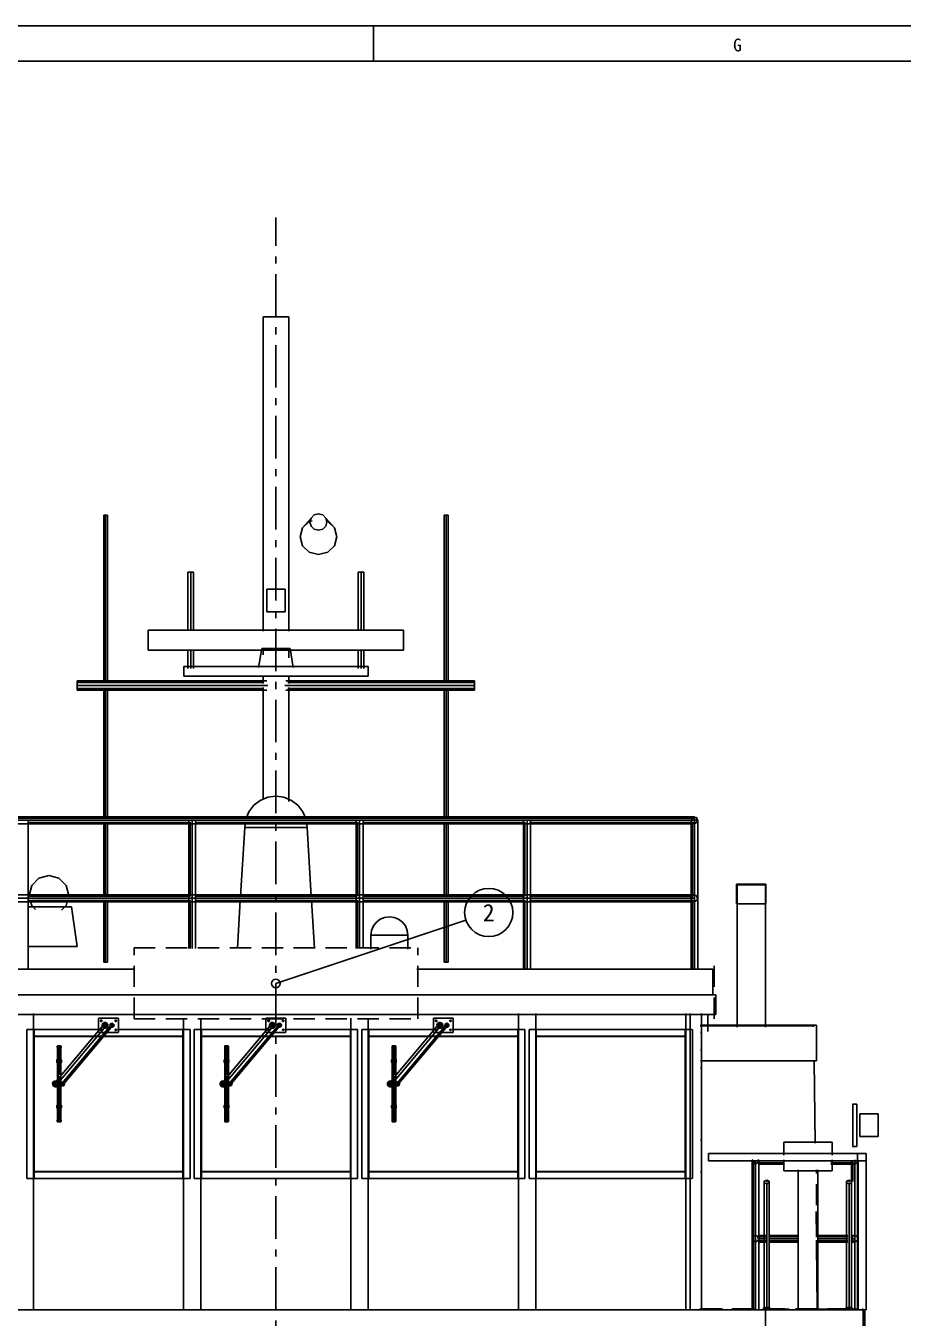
# Model space of a CAD drawing. Extents: x 5 to 836, y 5 to 589.
# Drawn here: x 576.8 to 700.4, y 406.8 to 589 of the extents above; entities that cross this region are included whole.
import ezdxf
from ezdxf.enums import TextEntityAlignment as Align

# ---------------------------------------------------------------- set-up
doc = ezdxf.new("R2010")
doc.units = 0
doc.linetypes.add('CENTER', pattern=[10, 6, -1.5, 1, -1.5])
doc.linetypes.add('DASHED', pattern=[4.5, 3, -1.5])
for name, color, linetype in [('CENTRE', 4, 'CENTER'), ('DETAIL', 8, 'CONTINUOUS'), ('FRAME', 7, 'CONTINUOUS'), ('MARKING', 4, 'DASHED'), ('OUTLINE', 7, 'CONTINUOUS'), ('RESOLVED', 3, 'CONTINUOUS'), ('RESOLVED-TEXT', 3, 'CONTINUOUS'), ('TEXT', 7, 'CONTINUOUS'), ('THIN', 7, 'CONTINUOUS')]:
    doc.layers.add(name, color=color, linetype=linetype)

msp = doc.modelspace()

# ---------------------------------------------------------------- linework, layer by layer
at = {"layer": 'CENTRE'}
msp.add_line((612, 178), (612, 562), dxfattribs=at)
at = {"layer": 'DETAIL'}
for p, q in [((610.2, 548), (613.8, 548)), ((587.72, 520), (588.28, 520)), ((587.72, 496.48), (587.72, 520)), ((588, 496.48), (588, 520)), ((588.28, 496.48), (588.28, 520)), ((616.8, 519.04), (616.96, 519.61)), ((616.96, 519.61), (617.4, 520.04)), ((617.4, 520.04), (618, 520.19)), ((618, 520.19), (618.6, 520.04)), ((618.6, 520.04), (619.04, 519.61)), ((619.04, 519.61), (619.2, 519.04)), ((635.72, 520), (636.28, 520)), ((635.72, 496.48), (635.72, 520)), ((636, 496.48), (636, 520)), ((636.28, 496.48), (636.28, 520)), ((615.4, 516.96), (615.75, 518.22)), ((615.75, 518.22), (616.7, 519.14)), ((616.7, 519.14), (617.09, 519.24)), ((616.8, 519.04), (616.96, 518.46)), ((616.96, 518.46), (617.4, 518.03)), ((617.4, 518.03), (618, 517.88)), ((618, 517.88), (618.6, 518.03)), ((618.6, 518.03), (619.04, 518.46)), ((619.04, 519.21), (619.3, 519.14)), ((619.04, 518.46), (619.2, 519.04)), ((619.3, 519.14), (620.25, 518.22)), ((620.25, 518.22), (620.6, 516.96)), ((615.4, 516.96), (615.75, 515.71)), ((615.75, 515.71), (616.7, 514.79)), ((619.3, 514.79), (620.25, 515.71)), ((620.25, 515.71), (620.6, 516.96)), ((616.7, 514.79), (618, 514.45)), ((618, 514.45), (619.3, 514.79)), ((599.6, 512), (600.4, 512)), ((599.6, 503.74), (599.6, 512)), ((600, 503.74), (600, 512)), ((600.4, 503.74), (600.4, 512)), ((623.6, 503.74), (623.6, 512)), ((623.6, 512), (624.4, 512)), ((624, 503.74), (624, 512)), ((624.4, 503.74), (624.4, 512)), ((610.7, 506.4), (610.7, 509.6)), ((610.7, 509.6), (613.3, 509.6)), ((613.3, 506.4), (613.3, 509.6)), ((610.7, 506.4), (613.3, 506.4)), ((594, 501), (594, 503.8)), ((594, 503.8), (630, 503.8)), ((630, 501), (630, 503.8)), ((599.6, 498.42), (599.6, 501.08)), ((600, 498.42), (600, 501.08)), ((600.4, 498.42), (600.4, 501.08)), ((610, 501.2), (614, 501.2)), ((623.6, 498.42), (623.6, 501.08)), ((624, 498.42), (624, 501.08)), ((624.4, 498.42), (624.4, 501.08)), ((594, 501), (630, 501)), ((599, 497.3), (599, 498.7)), ((599, 498.7), (625, 498.7)), ((625, 497.3), (625, 498.7)), ((584, 495.33), (584, 496.67)), ((584, 496.67), (610.74, 496.67)), ((584, 496.41), (610.32, 496.41)), ((584, 496), (610.88, 496)), ((584, 495.59), (610.32, 495.59)), ((599, 497.3), (625, 497.3)), ((613.26, 496), (640, 496)), ((613.4, 496.67), (640, 496.67)), ((613.68, 496.41), (640, 496.41)), ((613.68, 495.59), (640, 495.59)), ((640, 495.33), (640, 496.67)), ((584, 495.33), (610.74, 495.33)), ((587.72, 477.3), (587.72, 495.5)), ((588, 477.3), (588, 495.5)), ((588.28, 477.3), (588.28, 495.5)), ((613.4, 495.33), (640, 495.33)), ((635.72, 477.3), (635.72, 495.5)), ((636, 477.3), (636, 495.5)), ((636.28, 477.3), (636.28, 495.5)), ((553, 477.48), (671, 477.48)), ((670.52, 476.85), (670.71, 477.4)), ((670.71, 477.4), (671.29, 477.4)), ((671, 456), (671, 477.48)), ((671.29, 477.4), (671.48, 476.85)), ((552.52, 477), (671.48, 477)), ((553, 477.29), (671, 477.29)), ((553, 476.52), (671, 476.52)), ((577.08, 456), (577.08, 477)), ((577.08, 476.71), (599.89, 476.71)), ((587.72, 466.24), (587.72, 476.74)), ((588, 466.24), (588, 476.74)), ((588.28, 466.24), (588.28, 476.74)), ((599.72, 458.92), (599.72, 477)), ((599.91, 466.29), (599.91, 476.72)), ((600.2, 458.92), (600.2, 477)), ((600.59, 476.71), (623.41, 476.71)), ((600.68, 458.92), (600.68, 477)), ((607.6, 476), (616.4, 476)), ((623.32, 458.92), (623.32, 477)), ((623.51, 466.29), (623.51, 476.72)), ((623.8, 458.92), (623.8, 477)), ((624.25, 476.71), (647.06, 476.71)), ((624.28, 458.92), (624.28, 477)), ((635.72, 466.24), (635.72, 476.74)), ((636, 466.24), (636, 476.74)), ((636.28, 466.24), (636.28, 476.74)), ((646.92, 456), (646.92, 477)), ((647.11, 466.29), (647.11, 476.72)), ((647.4, 456), (647.4, 477)), ((647.76, 476.71), (670.72, 476.71)), ((647.88, 456), (647.88, 477)), ((670.52, 456), (670.52, 477)), ((670.52, 476.85), (671, 476.5)), ((670.71, 466.29), (670.71, 476.72)), ((671, 476.5), (671.48, 476.85)), ((671.29, 476.86), (671.29, 477)), ((671.48, 456), (671.48, 477)), ((577.58, 467.8), (578.6, 468.82)), ((578.6, 468.82), (580, 469.2)), ((580, 469.2), (581.4, 468.82)), ((581.4, 468.82), (582.42, 467.8)), ((553, 466.48), (671, 466.48)), ((577.2, 466.4), (577.58, 467.8)), ((582.42, 467.8), (582.8, 466.4)), ((676.92, 468), (681.08, 468)), ((677, 467.9), (681, 467.9)), ((553, 466), (671, 466)), ((553, 465.52), (671, 465.52)), ((577.01, 464.8), (583.2, 464.8)), ((577.08, 466.29), (599.89, 466.29)), ((577.08, 465.71), (599.89, 465.71)), ((577.2, 466.4), (577.23, 466.27)), ((577.37, 465.76), (577.58, 465)), ((577.58, 465), (578.13, 464.44)), ((581.77, 464.35), (582.42, 465)), ((582.42, 465), (582.63, 465.76)), ((582.77, 466.27), (582.8, 466.4)), ((587.72, 457), (587.72, 465.68)), ((588, 457), (588, 465.68)), ((588.28, 457), (588.28, 465.68)), ((599.91, 458.92), (599.91, 465.74)), ((600.59, 466.29), (623.41, 466.29)), ((600.59, 465.71), (623.41, 465.71)), ((623.51, 458.92), (623.51, 465.74)), ((624.25, 466.29), (647.06, 466.29)), ((624.25, 465.71), (647.06, 465.71)), ((635.72, 457), (635.72, 465.68)), ((636, 457), (636, 465.68)), ((636.28, 457), (636.28, 465.68)), ((647.11, 456), (647.11, 465.74)), ((647.76, 466.29), (670.72, 466.29)), ((647.76, 465.71), (670.72, 465.71)), ((670.52, 465.85), (670.71, 466.4)), ((670.52, 465.85), (671, 465.5)), ((670.71, 466.4), (671.29, 466.4)), ((670.71, 456), (670.71, 465.74)), ((671, 465.5), (671.48, 465.85)), ((671.29, 466.4), (671.48, 465.85)), ((676.92, 465.2), (681.08, 465.2)), ((577.07, 459.2), (584, 459.2)), ((625.4, 460.8), (630.6, 460.8)), ((550.4, 456), (592.12, 456)), ((587.72, 457), (588.28, 457)), ((631.88, 456), (673.6, 456)), ((635.72, 457), (636.28, 457)), ((673.6, 452.28), (673.6, 456)), ((550, 452.4), (674, 452.4)), ((674, 449.6), (674, 452.4)), ((550, 449.6), (674, 449.6)), ((577.82, 408), (577.82, 449.78)), ((587.26, 448.74), (587.28, 448.8)), ((587.26, 448.74), (587.28, 448.68)), ((587.28, 448.8), (587.32, 448.84)), ((587.28, 448.68), (587.32, 448.64)), ((587.32, 448.84), (587.38, 448.86)), ((587.32, 448.64), (587.38, 448.62)), ((587.38, 448.86), (587.44, 448.84)), ((587.38, 448.62), (587.44, 448.64)), ((587.44, 448.84), (587.48, 448.8)), ((587.44, 448.64), (587.48, 448.68)), ((587.48, 448.8), (587.5, 448.74)), ((587.48, 448.68), (587.5, 448.74)), ((587.49, 448.17), (587.58, 448.37)), ((587.52, 448.1), (587.57, 448.29)), ((587.57, 448.29), (587.71, 448.43)), ((587.58, 448.37), (587.76, 448.49)), ((587.6, 448.1), (587.64, 448.25)), ((587.64, 448.25), (587.75, 448.36)), ((587.71, 448.43), (587.9, 448.48)), ((587.72, 448.13), (587.84, 448.27)), ((587.75, 448.36), (587.9, 448.4)), ((587.76, 448.49), (587.97, 448.51)), ((587.78, 448.17), (587.83, 448.22)), ((587.83, 448.22), (587.9, 448.24)), ((587.84, 448.27), (588.02, 448.24)), ((587.9, 448.48), (588.09, 448.43)), ((587.9, 448.4), (588.05, 448.36)), ((587.9, 448.24), (587.97, 448.22)), ((587.97, 448.51), (588.17, 448.42)), ((587.97, 448.22), (588.02, 448.17)), ((588.02, 448.24), (588.08, 448.07)), ((588.05, 448.36), (588.16, 448.25)), ((588.09, 448.43), (588.23, 448.29)), ((588.16, 448.25), (588.2, 448.1)), ((588.17, 448.42), (588.29, 448.24)), ((588.23, 448.29), (588.28, 448.1)), ((588.29, 448.24), (588.31, 448.03)), ((588.62, 448.15), (588.69, 448.28)), ((588.66, 448.1), (588.69, 448.22)), ((588.69, 448.28), (588.8, 448.36)), ((588.69, 448.22), (588.78, 448.31)), ((588.71, 448.1), (588.73, 448.2)), ((588.73, 448.2), (588.8, 448.27)), ((588.78, 448.31), (588.9, 448.34)), ((588.78, 448.12), (588.86, 448.21)), ((588.8, 448.36), (588.95, 448.38)), ((588.8, 448.27), (588.9, 448.29)), ((588.86, 448.21), (588.98, 448.19)), ((588.9, 448.34), (589.02, 448.31)), ((588.9, 448.29), (589, 448.27)), ((588.95, 448.38), (589.08, 448.31)), ((588.98, 448.19), (589.02, 448.08)), ((589, 448.27), (589.07, 448.2)), ((589.02, 448.31), (589.11, 448.22)), ((589.07, 448.2), (589.09, 448.1)), ((589.08, 448.31), (589.16, 448.2)), ((589.11, 448.22), (589.14, 448.1)), ((589.16, 448.2), (589.18, 448.05)), ((589.3, 448.74), (589.32, 448.8)), ((589.3, 448.74), (589.32, 448.68)), ((589.32, 448.8), (589.36, 448.84)), ((589.32, 448.68), (589.36, 448.64)), ((589.36, 448.84), (589.42, 448.86)), ((589.36, 448.64), (589.42, 448.62)), ((589.42, 448.86), (589.48, 448.84)), ((589.42, 448.62), (589.48, 448.64)), ((589.48, 448.84), (589.52, 448.8)), ((589.48, 448.64), (589.52, 448.68)), ((589.52, 448.8), (589.54, 448.74)), ((589.52, 448.68), (589.54, 448.74)), ((598.98, 408), (598.98, 449.08)), ((601.42, 408), (601.42, 449.08)), ((610.86, 448.74), (610.88, 448.8)), ((610.86, 448.74), (610.88, 448.68)), ((610.88, 448.8), (610.92, 448.84)), ((610.88, 448.68), (610.92, 448.64)), ((610.92, 448.84), (610.98, 448.86)), ((610.92, 448.64), (610.98, 448.62)), ((610.98, 448.86), (611.04, 448.84)), ((610.98, 448.62), (611.04, 448.64)), ((611.04, 448.84), (611.08, 448.8)), ((611.04, 448.64), (611.08, 448.68)), ((611.08, 448.8), (611.1, 448.74)), ((611.08, 448.68), (611.1, 448.74)), ((611.09, 448.17), (611.18, 448.37)), ((611.12, 448.1), (611.17, 448.29)), ((611.17, 448.29), (611.31, 448.43)), ((611.18, 448.37), (611.36, 448.49)), ((611.2, 448.1), (611.24, 448.25)), ((611.24, 448.25), (611.35, 448.36)), ((611.31, 448.43), (611.5, 448.48)), ((611.32, 448.13), (611.44, 448.27)), ((611.35, 448.36), (611.5, 448.4)), ((611.36, 448.49), (611.57, 448.51)), ((611.38, 448.17), (611.43, 448.22)), ((611.43, 448.22), (611.5, 448.24)), ((611.44, 448.27), (611.62, 448.24)), ((611.5, 448.48), (611.69, 448.43)), ((611.5, 448.4), (611.65, 448.36)), ((611.5, 448.24), (611.57, 448.22)), ((611.57, 448.51), (611.77, 448.42)), ((611.57, 448.22), (611.62, 448.17)), ((611.62, 448.24), (611.68, 448.07)), ((611.65, 448.36), (611.76, 448.25)), ((611.69, 448.43), (611.83, 448.29)), ((611.76, 448.25), (611.8, 448.1)), ((611.77, 448.42), (611.89, 448.24)), ((611.83, 448.29), (611.88, 448.1)), ((611.89, 448.24), (611.91, 448.03)), ((612.22, 448.15), (612.29, 448.28)), ((612.26, 448.1), (612.29, 448.22)), ((612.29, 448.28), (612.4, 448.36)), ((612.29, 448.22), (612.38, 448.31)), ((612.31, 448.1), (612.33, 448.2)), ((612.33, 448.2), (612.4, 448.27)), ((612.38, 448.31), (612.5, 448.34)), ((612.38, 448.12), (612.46, 448.21)), ((612.4, 448.36), (612.55, 448.38)), ((612.4, 448.27), (612.5, 448.29)), ((612.46, 448.21), (612.58, 448.19)), ((612.5, 448.34), (612.62, 448.31)), ((612.5, 448.29), (612.6, 448.27)), ((612.55, 448.38), (612.68, 448.31)), ((612.58, 448.19), (612.62, 448.08)), ((612.6, 448.27), (612.67, 448.2)), ((612.62, 448.31), (612.71, 448.22)), ((612.67, 448.2), (612.69, 448.1)), ((612.68, 448.31), (612.76, 448.2)), ((612.71, 448.22), (612.74, 448.1)), ((612.76, 448.2), (612.78, 448.05)), ((612.9, 448.74), (612.92, 448.8)), ((612.9, 448.74), (612.92, 448.68)), ((612.92, 448.8), (612.96, 448.84)), ((612.92, 448.68), (612.96, 448.64)), ((612.96, 448.84), (613.02, 448.86)), ((612.96, 448.64), (613.02, 448.62)), ((613.02, 448.86), (613.08, 448.84)), ((613.02, 448.62), (613.08, 448.64)), ((613.08, 448.84), (613.12, 448.8)), ((613.08, 448.64), (613.12, 448.68)), ((613.12, 448.8), (613.14, 448.74)), ((613.12, 448.68), (613.14, 448.74)), ((622.58, 408), (622.58, 449.08)), ((625.02, 408), (625.02, 449.08)), ((634.46, 448.74), (634.48, 448.8)), ((634.46, 448.74), (634.48, 448.68)), ((634.48, 448.8), (634.52, 448.84)), ((634.48, 448.68), (634.52, 448.64)), ((634.52, 448.84), (634.58, 448.86)), ((634.52, 448.64), (634.58, 448.62)), ((634.58, 448.86), (634.64, 448.84)), ((634.58, 448.62), (634.64, 448.64)), ((634.64, 448.84), (634.68, 448.8)), ((634.64, 448.64), (634.68, 448.68)), ((634.68, 448.8), (634.7, 448.74)), ((634.68, 448.68), (634.7, 448.74)), ((634.69, 448.17), (634.78, 448.37)), ((634.72, 448.1), (634.77, 448.29)), ((634.77, 448.29), (634.91, 448.43)), ((634.78, 448.37), (634.96, 448.49)), ((634.8, 448.1), (634.84, 448.25)), ((634.84, 448.25), (634.95, 448.36)), ((634.91, 448.43), (635.1, 448.48)), ((634.92, 448.13), (635.04, 448.27)), ((634.95, 448.36), (635.1, 448.4)), ((634.96, 448.49), (635.17, 448.51)), ((634.98, 448.17), (635.03, 448.22)), ((635.03, 448.22), (635.1, 448.24)), ((635.04, 448.27), (635.22, 448.24)), ((635.1, 448.48), (635.29, 448.43)), ((635.1, 448.4), (635.25, 448.36)), ((635.1, 448.24), (635.17, 448.22)), ((635.17, 448.51), (635.37, 448.42)), ((635.17, 448.22), (635.22, 448.17)), ((635.22, 448.24), (635.28, 448.07)), ((635.25, 448.36), (635.36, 448.25)), ((635.29, 448.43), (635.43, 448.29)), ((635.36, 448.25), (635.4, 448.1)), ((635.37, 448.42), (635.49, 448.24)), ((635.43, 448.29), (635.48, 448.1)), ((635.49, 448.24), (635.51, 448.03)), ((635.82, 448.15), (635.89, 448.28)), ((635.86, 448.1), (635.89, 448.22)), ((635.89, 448.28), (636, 448.36)), ((635.89, 448.22), (635.98, 448.31)), ((635.91, 448.1), (635.93, 448.2)), ((635.92, 448.21), (635.99, 448.28)), ((635.98, 448.31), (636.1, 448.34)), ((635.98, 448.12), (636.06, 448.21)), ((636, 448.36), (636.15, 448.38)), ((636, 448.27), (636.1, 448.29)), ((636.06, 448.21), (636.18, 448.19)), ((636.1, 448.34), (636.22, 448.31)), ((636.1, 448.29), (636.2, 448.27)), ((636.15, 448.38), (636.28, 448.31)), ((636.18, 448.19), (636.22, 448.08)), ((636.2, 448.27), (636.27, 448.2)), ((636.22, 448.31), (636.31, 448.22)), ((636.27, 448.2), (636.29, 448.1)), ((636.28, 448.31), (636.36, 448.2)), ((636.31, 448.22), (636.34, 448.1)), ((636.36, 448.2), (636.38, 448.05)), ((636.5, 448.74), (636.52, 448.8)), ((636.5, 448.74), (636.52, 448.68)), ((636.52, 448.8), (636.56, 448.84)), ((636.52, 448.68), (636.56, 448.64)), ((636.56, 448.84), (636.62, 448.86)), ((636.56, 448.64), (636.62, 448.62)), ((636.62, 448.86), (636.68, 448.84)), ((636.62, 448.62), (636.68, 448.64)), ((636.68, 448.84), (636.72, 448.8)), ((636.68, 448.64), (636.72, 448.68)), ((636.72, 448.8), (636.74, 448.74)), ((636.72, 448.68), (636.74, 448.74)), ((646.18, 408), (646.18, 449.78)), ((648.62, 408), (648.62, 449.78)), ((669.78, 408), (669.78, 449.78)), ((670.4, 408), (670.4, 449.77)), ((672, 408), (672, 449.77)), ((576.9, 447.5), (587.14, 447.5)), ((576.9, 426.5), (576.9, 447.5)), ((577.82, 446.58), (598.98, 446.58)), ((577.9, 426.5), (577.9, 447.5)), ((577.9, 446.5), (598.9, 446.5)), ((587.26, 447.46), (587.28, 447.52)), ((587.26, 447.46), (587.28, 447.4)), ((587.28, 447.52), (587.32, 447.56)), ((587.28, 447.4), (587.32, 447.36)), ((587.32, 447.56), (587.38, 447.58)), ((587.32, 447.36), (587.38, 447.34)), ((587.38, 447.58), (587.44, 447.56)), ((587.38, 447.34), (587.44, 447.36)), ((587.44, 447.56), (587.48, 447.52)), ((587.44, 447.36), (587.48, 447.4)), ((587.48, 447.52), (587.5, 447.46)), ((587.48, 447.4), (587.5, 447.46)), ((587.49, 448.17), (587.51, 447.96)), ((587.51, 447.96), (587.63, 447.78)), ((587.52, 448.1), (587.57, 447.91)), ((587.57, 447.91), (587.71, 447.77)), ((587.6, 448.1), (587.64, 447.95)), ((587.63, 447.78), (587.83, 447.69)), ((587.64, 447.95), (587.75, 447.84)), ((587.71, 447.77), (587.9, 447.72)), ((587.72, 448.13), (587.78, 447.96)), ((587.75, 447.84), (587.9, 447.8)), ((587.76, 448.1), (587.78, 448.17)), ((587.76, 448.1), (587.78, 448.03)), ((587.78, 448.03), (587.83, 447.98)), ((587.78, 447.96), (587.96, 447.93)), ((587.83, 447.98), (587.9, 447.96)), ((587.83, 447.69), (588.04, 447.71)), ((587.9, 447.96), (587.97, 447.98)), ((587.9, 447.8), (588.05, 447.84)), ((587.9, 447.72), (588.09, 447.77)), ((587.96, 447.93), (588.08, 448.07)), ((587.97, 447.98), (588.02, 448.03)), ((588.02, 448.17), (588.04, 448.1)), ((588.02, 448.03), (588.04, 448.1)), ((588.04, 447.71), (588.22, 447.83)), ((588.05, 447.84), (588.16, 447.95)), ((588.09, 447.77), (588.23, 447.91)), ((588.16, 447.95), (588.2, 448.1)), ((588.22, 447.83), (588.31, 448.03)), ((588.23, 447.91), (588.28, 448.1)), ((588.62, 448.15), (588.64, 448)), ((588.64, 448), (588.72, 447.89)), ((588.66, 448.1), (588.69, 447.98)), ((588.69, 447.98), (588.78, 447.89)), ((588.71, 448.1), (588.73, 448)), ((588.72, 447.99), (588.79, 447.92)), ((588.72, 447.89), (588.85, 447.82)), ((588.78, 448.12), (588.82, 448.01)), ((588.78, 447.89), (588.9, 447.86)), ((588.8, 447.93), (588.9, 447.91)), ((588.82, 448.1), (588.83, 448.14)), ((588.82, 448.1), (588.83, 448.06)), ((588.82, 448.01), (588.94, 447.99)), ((588.83, 448.14), (588.86, 448.17)), ((588.83, 448.06), (588.86, 448.03)), ((588.85, 447.82), (589, 447.84)), ((588.86, 448.17), (588.9, 448.18)), ((588.86, 448.03), (588.9, 448.02)), ((588.9, 448.18), (588.94, 448.17)), ((588.9, 448.02), (588.94, 448.03)), ((588.9, 447.91), (589, 447.93)), ((588.9, 447.86), (589.02, 447.89)), ((588.94, 448.17), (588.97, 448.14)), ((588.94, 447.99), (589.02, 448.08)), ((588.94, 448.03), (588.97, 448.06)), ((588.97, 448.14), (588.98, 448.1)), ((588.97, 448.06), (588.98, 448.1)), ((589, 447.93), (589.07, 448)), ((589, 447.84), (589.11, 447.92)), ((589.02, 447.89), (589.11, 447.98)), ((589.07, 448), (589.09, 448.1)), ((589.11, 447.98), (589.14, 448.1)), ((589.11, 447.92), (589.18, 448.05)), ((589.3, 447.46), (589.32, 447.52)), ((589.3, 447.46), (589.32, 447.4)), ((589.32, 447.52), (589.36, 447.56)), ((589.32, 447.4), (589.36, 447.36)), ((589.36, 447.56), (589.42, 447.58)), ((589.36, 447.36), (589.42, 447.34)), ((589.42, 447.58), (589.48, 447.56)), ((589.42, 447.34), (589.48, 447.36)), ((589.48, 447.56), (589.52, 447.52)), ((589.48, 447.36), (589.52, 447.4)), ((589.52, 447.52), (589.54, 447.46)), ((589.52, 447.4), (589.54, 447.46)), ((589.66, 447.5), (599.9, 447.5)), ((598.9, 426.5), (598.9, 447.5)), ((599.91, 426.5), (599.91, 447.5)), ((600.5, 447.5), (610.74, 447.5)), ((600.5, 426.5), (600.5, 447.5)), ((601.42, 446.58), (622.58, 446.58)), ((601.5, 426.5), (601.5, 447.5)), ((601.5, 446.5), (622.5, 446.5)), ((610.86, 447.46), (610.88, 447.52)), ((610.86, 447.46), (610.88, 447.4)), ((610.88, 447.52), (610.92, 447.56)), ((610.88, 447.4), (610.92, 447.36)), ((610.92, 447.56), (610.98, 447.58)), ((610.92, 447.36), (610.98, 447.34)), ((610.98, 447.58), (611.04, 447.56)), ((610.98, 447.34), (611.04, 447.36)), ((611.04, 447.56), (611.08, 447.52)), ((611.04, 447.36), (611.08, 447.4)), ((611.08, 447.52), (611.1, 447.46)), ((611.08, 447.4), (611.1, 447.46)), ((611.09, 448.17), (611.11, 447.96)), ((611.11, 447.96), (611.23, 447.78)), ((611.12, 448.1), (611.17, 447.91)), ((611.17, 447.91), (611.31, 447.77)), ((611.2, 448.1), (611.24, 447.95)), ((611.23, 447.78), (611.43, 447.69)), ((611.24, 447.95), (611.35, 447.84)), ((611.31, 447.77), (611.5, 447.72)), ((611.32, 448.13), (611.38, 447.96)), ((611.35, 447.84), (611.5, 447.8)), ((611.36, 448.1), (611.38, 448.17)), ((611.36, 448.1), (611.38, 448.03)), ((611.38, 448.03), (611.43, 447.98)), ((611.38, 447.96), (611.56, 447.93)), ((611.43, 447.98), (611.5, 447.96)), ((611.43, 447.69), (611.64, 447.71)), ((611.5, 447.96), (611.57, 447.98)), ((611.5, 447.8), (611.65, 447.84)), ((611.5, 447.72), (611.69, 447.77)), ((611.56, 447.93), (611.68, 448.07)), ((611.57, 447.98), (611.62, 448.03)), ((611.62, 448.17), (611.64, 448.1)), ((611.62, 448.03), (611.64, 448.1)), ((611.64, 447.71), (611.82, 447.83)), ((611.65, 447.84), (611.76, 447.95)), ((611.69, 447.77), (611.83, 447.91)), ((611.76, 447.95), (611.8, 448.1)), ((611.82, 447.83), (611.91, 448.03)), ((611.83, 447.91), (611.88, 448.1)), ((612.22, 448.15), (612.24, 448)), ((612.24, 448), (612.32, 447.89)), ((612.26, 448.1), (612.29, 447.98)), ((612.29, 447.98), (612.38, 447.89)), ((612.31, 448.1), (612.33, 448)), ((612.32, 447.89), (612.45, 447.82)), ((612.33, 448), (612.4, 447.93)), ((612.38, 448.12), (612.42, 448.01)), ((612.38, 447.89), (612.5, 447.86)), ((612.4, 447.93), (612.5, 447.91)), ((612.42, 448.1), (612.43, 448.14)), ((612.42, 448.1), (612.43, 448.06)), ((612.42, 448.01), (612.54, 447.99)), ((612.43, 448.14), (612.46, 448.17)), ((612.43, 448.06), (612.46, 448.03)), ((612.45, 447.82), (612.6, 447.84)), ((612.46, 448.17), (612.5, 448.18)), ((612.46, 448.03), (612.5, 448.02)), ((612.5, 448.18), (612.54, 448.17)), ((612.5, 448.02), (612.54, 448.03)), ((612.5, 447.86), (612.62, 447.89)), ((612.51, 447.91), (612.6, 447.93)), ((612.54, 448.17), (612.57, 448.14)), ((612.54, 447.99), (612.62, 448.08)), ((612.54, 448.03), (612.57, 448.06)), ((612.57, 448.14), (612.58, 448.1)), ((612.57, 448.06), (612.58, 448.1)), ((612.6, 447.93), (612.67, 448)), ((612.6, 447.84), (612.71, 447.92)), ((612.62, 447.89), (612.71, 447.98)), ((612.67, 448), (612.69, 448.1)), ((612.71, 447.98), (612.74, 448.1)), ((612.71, 447.92), (612.78, 448.05)), ((612.9, 447.46), (612.92, 447.52)), ((612.9, 447.46), (612.92, 447.4)), ((612.92, 447.52), (612.96, 447.56)), ((612.92, 447.4), (612.96, 447.36)), ((612.96, 447.56), (613.02, 447.58)), ((612.96, 447.36), (613.02, 447.34)), ((613.02, 447.58), (613.08, 447.56)), ((613.02, 447.34), (613.08, 447.36)), ((613.08, 447.56), (613.12, 447.52)), ((613.08, 447.36), (613.12, 447.4)), ((613.12, 447.52), (613.14, 447.46)), ((613.12, 447.4), (613.14, 447.46)), ((613.26, 447.5), (623.5, 447.5)), ((622.5, 426.5), (622.5, 447.5)), ((623.51, 426.5), (623.51, 447.5)), ((624.1, 447.5), (634.34, 447.5)), ((624.1, 426.5), (624.1, 447.5)), ((625.02, 446.58), (646.18, 446.58)), ((625.1, 426.5), (625.1, 447.5)), ((625.1, 446.5), (646.1, 446.5)), ((634.46, 447.46), (634.48, 447.52)), ((634.46, 447.46), (634.48, 447.4)), ((634.48, 447.52), (634.52, 447.56)), ((634.48, 447.4), (634.52, 447.36)), ((634.52, 447.56), (634.58, 447.58)), ((634.52, 447.36), (634.58, 447.34)), ((634.58, 447.58), (634.64, 447.56)), ((634.58, 447.34), (634.64, 447.36)), ((634.64, 447.56), (634.68, 447.52)), ((634.64, 447.36), (634.68, 447.4)), ((634.68, 447.52), (634.7, 447.46)), ((634.68, 447.4), (634.7, 447.46)), ((634.69, 448.17), (634.71, 447.96)), ((634.71, 447.96), (634.83, 447.78)), ((634.72, 448.1), (634.77, 447.91)), ((634.77, 447.91), (634.91, 447.77)), ((634.8, 448.1), (634.84, 447.95)), ((634.83, 447.78), (635.03, 447.69)), ((634.84, 447.95), (634.95, 447.84)), ((634.91, 447.77), (635.1, 447.72)), ((634.92, 448.13), (634.98, 447.96)), ((634.95, 447.84), (635.1, 447.8)), ((634.96, 448.1), (634.98, 448.17)), ((634.96, 448.1), (634.98, 448.03)), ((634.98, 448.03), (635.03, 447.98)), ((634.98, 447.96), (635.16, 447.93)), ((635.03, 447.98), (635.1, 447.96)), ((635.03, 447.69), (635.24, 447.71)), ((635.1, 447.96), (635.17, 447.98)), ((635.1, 447.8), (635.25, 447.84)), ((635.1, 447.72), (635.29, 447.77)), ((635.16, 447.93), (635.28, 448.07)), ((635.17, 447.98), (635.22, 448.03)), ((635.22, 448.17), (635.24, 448.1)), ((635.22, 448.03), (635.24, 448.1)), ((635.24, 447.71), (635.42, 447.83)), ((635.25, 447.84), (635.36, 447.95)), ((635.29, 447.77), (635.43, 447.91)), ((635.36, 447.95), (635.4, 448.1)), ((635.42, 447.83), (635.51, 448.03)), ((635.43, 447.91), (635.48, 448.1)), ((635.82, 448.15), (635.84, 448)), ((635.84, 448), (635.92, 447.89)), ((635.86, 448.1), (635.89, 447.98)), ((635.89, 447.98), (635.98, 447.89)), ((635.91, 448.1), (635.93, 448)), ((635.92, 447.89), (636.05, 447.82)), ((635.93, 448), (636, 447.93)), ((635.98, 448.12), (636.02, 448.01)), ((635.98, 447.89), (636.1, 447.86)), ((636, 447.93), (636.1, 447.91)), ((636.02, 448.1), (636.03, 448.14)), ((636.02, 448.1), (636.03, 448.06)), ((636.02, 448.01), (636.14, 447.99)), ((636.03, 448.14), (636.06, 448.17)), ((636.03, 448.06), (636.06, 448.03)), ((636.05, 447.82), (636.2, 447.84)), ((636.06, 448.17), (636.1, 448.18)), ((636.06, 448.03), (636.1, 448.02)), ((636.1, 448.18), (636.14, 448.17)), ((636.1, 448.02), (636.14, 448.03)), ((636.1, 447.91), (636.2, 447.93)), ((636.1, 447.86), (636.22, 447.89)), ((636.14, 448.17), (636.17, 448.14)), ((636.14, 447.99), (636.22, 448.08)), ((636.14, 448.03), (636.17, 448.06)), ((636.17, 448.14), (636.18, 448.1)), ((636.17, 448.06), (636.18, 448.1)), ((636.2, 447.93), (636.27, 448)), ((636.2, 447.84), (636.31, 447.92)), ((636.22, 447.89), (636.31, 447.98)), ((636.27, 448), (636.29, 448.1)), ((636.3, 447.98), (636.33, 448.1)), ((636.31, 447.92), (636.38, 448.05)), ((636.5, 447.46), (636.52, 447.52)), ((636.5, 447.46), (636.52, 447.4)), ((636.52, 447.52), (636.56, 447.56)), ((636.52, 447.4), (636.56, 447.36)), ((636.56, 447.56), (636.62, 447.58)), ((636.56, 447.36), (636.62, 447.34)), ((636.62, 447.58), (636.68, 447.56)), ((636.62, 447.34), (636.68, 447.36)), ((636.68, 447.56), (636.72, 447.52)), ((636.68, 447.36), (636.72, 447.4)), ((636.72, 447.52), (636.74, 447.46)), ((636.72, 447.4), (636.74, 447.46)), ((636.86, 447.5), (647.1, 447.5)), ((646.1, 426.5), (646.1, 447.5)), ((647.11, 426.5), (647.11, 447.5)), ((647.7, 447.5), (670.7, 447.5)), ((647.7, 426.5), (647.7, 447.5)), ((648.62, 446.58), (669.78, 446.58)), ((648.7, 426.5), (648.7, 447.5)), ((648.7, 446.5), (669.7, 446.5)), ((669.7, 426.5), (669.7, 447.5)), ((670.71, 426.5), (670.71, 447.5)), ((671.82, 448), (687.8, 448)), ((671.83, 448.1), (688.2, 448.1)), ((671.87, 447.08), (672, 447.08)), ((671.87, 444.58), (672, 444.58)), ((671.83, 443.1), (688.2, 443.1)), ((671.87, 442.08), (672, 442.08)), ((580.53, 439.91), (580.62, 440.11)), ((580.53, 439.91), (580.55, 439.7)), ((580.55, 439.7), (580.67, 439.52)), ((580.62, 440.11), (580.8, 440.23)), ((580.67, 439.52), (580.87, 439.43)), ((580.8, 440.23), (581.02, 440.25)), ((580.82, 439.84), (580.84, 439.9)), ((580.82, 439.84), (580.84, 439.78)), ((580.84, 439.9), (580.88, 439.94)), ((580.84, 439.78), (580.88, 439.74)), ((580.87, 439.43), (581.09, 439.44)), ((580.88, 439.94), (580.94, 439.96)), ((580.88, 439.74), (580.94, 439.72)), ((580.94, 439.96), (581, 439.94)), ((580.94, 439.72), (581, 439.74)), ((581, 439.94), (581.05, 439.9)), ((581, 439.74), (581.05, 439.78)), ((581.02, 440.25), (581.21, 440.16)), ((581.05, 439.9), (581.06, 439.84)), ((581.05, 439.78), (581.06, 439.84)), ((581.09, 439.44), (581.26, 439.57)), ((581.21, 440.16), (581.34, 439.98)), ((581.26, 439.57), (581.36, 439.77)), ((581.34, 439.98), (581.36, 439.77)), ((581.67, 439.89), (581.73, 440.02)), ((581.67, 439.89), (581.68, 439.74)), ((581.68, 439.74), (581.76, 439.63)), ((581.73, 440.02), (581.85, 440.1)), ((581.76, 439.63), (581.89, 439.56)), ((581.82, 439.84), (581.84, 439.9)), ((581.82, 439.84), (581.84, 439.78)), ((581.84, 439.9), (581.88, 439.94)), ((581.84, 439.78), (581.88, 439.74)), ((581.85, 440.1), (581.99, 440.12)), ((581.88, 439.94), (581.94, 439.96)), ((581.88, 439.74), (581.94, 439.72)), ((581.89, 439.56), (582.04, 439.58)), ((581.94, 439.96), (582, 439.94)), ((581.94, 439.72), (582, 439.74)), ((581.99, 440.12), (582.12, 440.05)), ((582, 439.94), (582.05, 439.9)), ((582, 439.74), (582.05, 439.78)), ((582.04, 439.58), (582.16, 439.66)), ((582.05, 439.9), (582.06, 439.84)), ((582.05, 439.78), (582.06, 439.84)), ((582.12, 440.05), (582.21, 439.93)), ((582.16, 439.66), (582.22, 439.79)), ((582.21, 439.93), (582.22, 439.79)), ((604.13, 439.91), (604.22, 440.11)), ((604.13, 439.91), (604.15, 439.7)), ((604.15, 439.7), (604.27, 439.52)), ((604.22, 440.11), (604.4, 440.23)), ((604.27, 439.52), (604.47, 439.43)), ((604.4, 440.23), (604.62, 440.25)), ((604.42, 439.84), (604.44, 439.9)), ((604.42, 439.84), (604.44, 439.78)), ((604.44, 439.9), (604.48, 439.94)), ((604.44, 439.78), (604.48, 439.74)), ((604.47, 439.43), (604.69, 439.44)), ((604.48, 439.94), (604.54, 439.96)), ((604.48, 439.74), (604.54, 439.72)), ((604.54, 439.96), (604.6, 439.94)), ((604.54, 439.72), (604.6, 439.74)), ((604.6, 439.94), (604.65, 439.9)), ((604.6, 439.74), (604.65, 439.78)), ((604.62, 440.25), (604.81, 440.16)), ((604.65, 439.9), (604.66, 439.84)), ((604.65, 439.78), (604.66, 439.84)), ((604.69, 439.44), (604.86, 439.57)), ((604.81, 440.16), (604.94, 439.98)), ((604.86, 439.57), (604.96, 439.77)), ((604.94, 439.98), (604.96, 439.77)), ((605.27, 439.89), (605.33, 440.02)), ((605.27, 439.89), (605.28, 439.74)), ((605.28, 439.74), (605.36, 439.63)), ((605.33, 440.02), (605.45, 440.1)), ((605.36, 439.63), (605.49, 439.56)), ((605.42, 439.84), (605.44, 439.9)), ((605.42, 439.84), (605.44, 439.78)), ((605.44, 439.9), (605.48, 439.94)), ((605.44, 439.78), (605.48, 439.74)), ((605.45, 440.1), (605.59, 440.12)), ((605.48, 439.94), (605.54, 439.96)), ((605.48, 439.74), (605.54, 439.72)), ((605.49, 439.56), (605.64, 439.58)), ((605.54, 439.96), (605.6, 439.94)), ((605.54, 439.72), (605.6, 439.74)), ((605.59, 440.12), (605.72, 440.05)), ((605.6, 439.94), (605.65, 439.9)), ((605.6, 439.74), (605.65, 439.78)), ((605.64, 439.58), (605.76, 439.66)), ((605.65, 439.9), (605.66, 439.84)), ((605.65, 439.78), (605.66, 439.84)), ((605.72, 440.05), (605.81, 439.93)), ((605.76, 439.66), (605.82, 439.79)), ((605.81, 439.93), (605.82, 439.79)), ((627.73, 439.91), (627.82, 440.11)), ((627.73, 439.91), (627.75, 439.7)), ((627.75, 439.7), (627.87, 439.52)), ((627.82, 440.11), (628, 440.23)), ((627.87, 439.52), (628.07, 439.43)), ((628, 440.23), (628.22, 440.25)), ((628.02, 439.84), (628.04, 439.9)), ((628.02, 439.84), (628.04, 439.78)), ((628.04, 439.9), (628.08, 439.94)), ((628.04, 439.78), (628.08, 439.74)), ((628.07, 439.43), (628.29, 439.44)), ((628.08, 439.94), (628.14, 439.96)), ((628.08, 439.74), (628.14, 439.72)), ((628.14, 439.96), (628.2, 439.94)), ((628.14, 439.72), (628.2, 439.74)), ((628.2, 439.94), (628.25, 439.9)), ((628.2, 439.74), (628.25, 439.78)), ((628.22, 440.25), (628.41, 440.16)), ((628.25, 439.9), (628.26, 439.84)), ((628.25, 439.78), (628.26, 439.84)), ((628.29, 439.44), (628.46, 439.57)), ((628.41, 440.16), (628.54, 439.98)), ((628.46, 439.57), (628.56, 439.77)), ((628.54, 439.98), (628.56, 439.77)), ((628.87, 439.89), (628.93, 440.02)), ((628.87, 439.89), (628.88, 439.74)), ((628.88, 439.74), (628.96, 439.63)), ((628.93, 440.02), (629.05, 440.1)), ((628.96, 439.63), (629.09, 439.56)), ((629.02, 439.84), (629.04, 439.9)), ((629.02, 439.84), (629.04, 439.78)), ((629.04, 439.9), (629.08, 439.94)), ((629.04, 439.78), (629.08, 439.74)), ((629.05, 440.1), (629.19, 440.12)), ((629.08, 439.94), (629.14, 439.96)), ((629.08, 439.74), (629.14, 439.72)), ((629.09, 439.56), (629.24, 439.58)), ((629.14, 439.96), (629.2, 439.94)), ((629.14, 439.72), (629.2, 439.74)), ((629.19, 440.12), (629.32, 440.05)), ((629.2, 439.94), (629.25, 439.9)), ((629.2, 439.74), (629.25, 439.78)), ((629.24, 439.58), (629.36, 439.66)), ((629.25, 439.9), (629.26, 439.84)), ((629.25, 439.78), (629.26, 439.84)), ((629.32, 440.05), (629.41, 439.93)), ((629.36, 439.66), (629.42, 439.79)), ((629.41, 439.93), (629.42, 439.79)), ((693.3, 437), (693.9, 437)), ((693.31, 431), (693.31, 437)), ((693.9, 431), (693.9, 437)), ((694.3, 435.6), (696.9, 435.6)), ((694.3, 432.4), (694.3, 435.6)), ((696.9, 432.4), (696.9, 435.6)), ((671.87, 431.92), (672, 431.92)), ((694.3, 432.4), (696.9, 432.4)), ((673, 429), (673, 430)), ((673, 430), (695.2, 430)), ((683.6, 429.81), (683.6, 431.6)), ((683.6, 431.6), (690.4, 431.6)), ((690.4, 429.81), (690.4, 431.6)), ((693.3, 431), (693.9, 431)), ((694, 408), (694, 430)), ((695.2, 408), (695.2, 430)), ((673, 429), (695.2, 429)), ((679.12, 428.85), (679.23, 429.18)), ((679.12, 408), (679.12, 429)), ((679.12, 428.85), (679.6, 428.5)), ((679.31, 408), (679.31, 429)), ((679.6, 408), (679.6, 429)), ((679.6, 428.5), (680.08, 428.85)), ((679.97, 429.18), (680.08, 428.85)), ((680.02, 428.71), (683.66, 428.71)), ((680.02, 428.52), (683.66, 428.52)), ((680.08, 408), (680.08, 429)), ((683.6, 427.6), (683.6, 429.12)), ((690.24, 428.71), (693.32, 428.71)), ((690.24, 428.52), (693.6, 428.52)), ((690.4, 427.6), (690.4, 429.12)), ((693.12, 408), (693.12, 429)), ((693.12, 428.85), (693.16, 428.96)), ((693.12, 428.85), (693.6, 428.5)), ((693.31, 426.06), (693.31, 428.72)), ((693.6, 408), (693.6, 429.12)), ((693.6, 428.5), (694.08, 428.85)), ((693.97, 429.18), (694.08, 428.85)), ((694.08, 408), (694.08, 429)), ((576.9, 426.5), (599.9, 426.5)), ((577.82, 427.42), (598.98, 427.42)), ((577.9, 427.5), (598.9, 427.5)), ((600.5, 426.5), (623.5, 426.5)), ((601.42, 427.42), (622.58, 427.42)), ((601.5, 427.5), (622.5, 427.5)), ((624.1, 426.5), (647.1, 426.5)), ((625.02, 427.42), (646.18, 427.42)), ((625.1, 427.5), (646.1, 427.5)), ((647.7, 426.5), (670.7, 426.5)), ((648.62, 427.42), (669.78, 427.42)), ((648.7, 427.5), (669.7, 427.5)), ((671.87, 427.42), (672, 427.42)), ((683.6, 427.6), (690.4, 427.6)), ((685.6, 408), (685.6, 427.72)), ((688.4, 408), (688.4, 427.72)), ((680.85, 426.12), (681.2, 426.24)), ((680.85, 408.09), (680.85, 426.12)), ((680.85, 425.88), (681.2, 425.76)), ((681.2, 425.96), (681.2, 426.24)), ((681.2, 426.24), (681.55, 426.12)), ((681.2, 425.76), (681.55, 425.88)), ((681.2, 408.01), (681.2, 425.76)), ((681.55, 408.09), (681.55, 426.12)), ((692.45, 426.12), (692.8, 426.24)), ((692.45, 408.09), (692.45, 426.12)), ((692.45, 425.88), (692.8, 425.76)), ((692.8, 425.96), (692.8, 426.24)), ((692.8, 426.24), (693.15, 426.12)), ((692.8, 425.76), (693.15, 425.88)), ((692.8, 408.01), (692.8, 425.76)), ((693.15, 408.09), (693.15, 426.12)), ((679.12, 417.85), (679.31, 418.4)), ((679.12, 417.85), (679.6, 417.5)), ((679.31, 418.4), (679.89, 418.4)), ((679.6, 417.5), (680.08, 417.85)), ((679.89, 418.4), (680.08, 417.85)), ((680.02, 418.48), (681.14, 418.48)), ((680.02, 418.29), (681.14, 418.29)), ((680.02, 418), (681.14, 418)), ((680.02, 417.71), (681.14, 417.71)), ((680.02, 417.52), (681.14, 417.52)), ((681.42, 418.48), (685.62, 418.48)), ((681.42, 418.29), (685.62, 418.29)), ((681.42, 418), (685.62, 418)), ((681.42, 417.71), (685.62, 417.71)), ((681.42, 417.52), (685.62, 417.52)), ((688.28, 418.48), (692.62, 418.48)), ((688.28, 418.29), (692.62, 418.29)), ((688.28, 418), (692.62, 418)), ((688.28, 417.71), (692.62, 417.71)), ((688.28, 417.52), (692.62, 417.52)), ((693.04, 418.48), (693.6, 418.48)), ((693.04, 418), (693.6, 418)), ((693.04, 417.52), (693.6, 417.52)), ((693.12, 417.85), (693.31, 418.4)), ((693.12, 417.85), (693.6, 417.5)), ((693.31, 418.4), (693.89, 418.4)), ((693.6, 417.5), (694.08, 417.85)), ((693.89, 418.4), (694.08, 417.85)), ((680.68, 408.18), (681.2, 408.35)), ((680.68, 408.04), (680.68, 408.18)), ((681.2, 408.35), (681.72, 408.18)), ((681.71, 408.04), (681.71, 408.18)), ((692.28, 408.18), (692.8, 408.35)), ((692.28, 408.04), (692.28, 408.18)), ((692.8, 408.35), (693.32, 408.18)), ((693.32, 408.04), (693.32, 408.18)), ((528.8, 408), (695.2, 408)), ((681, 403), (681, 408)), ((694.8, 405.6), (694.8, 408)), ((695, 403), (695, 408))]:
    msp.add_line(p, q, dxfattribs=at)
at = {"layer": 'FRAME'}
msp.add_line((10, 584), (831, 584), dxfattribs=at)
at = {"layer": 'MARKING'}
for p, q in [((592, 449), (592, 459)), ((592, 459), (632, 459)), ((632, 449), (632, 459)), ((673.8, 449), (673.8, 457)), ((592, 449), (632, 449)), ((672.9, 447.2), (672.9, 449.72)), ((688.2, 418.22), (688.2, 427.74)), ((688.2, 415), (688.2, 417.8)), ((671.75, 408.12), (694, 408.12)), ((694, 408.02), (694, 408.12)), ((671.75, 408.02), (694.1, 408.02)), ((672, 408.02), (672, 408.1)), ((672, 408.1), (681.09, 408.1)), ((680.8, 408.02), (680.8, 408.1)), ((681.37, 408.1), (685.71, 408.1)), ((688.23, 408.1), (692.7, 408.1)), ((692.98, 408.1), (694.1, 408.1)), ((694.66, 408.1), (694.8, 408.1)), ((694.66, 408.02), (694.8, 408.02)), ((694.8, 408.02), (694.8, 408.1))]:
    msp.add_line(p, q, dxfattribs=at)
at = {"layer": 'OUTLINE'}
for p, q in [((610.2, 503.68), (610.2, 548)), ((613.8, 503.68), (613.8, 548)), ((615.75, 518.22), (616.96, 519.61)), ((619.04, 519.61), (620.25, 518.22)), ((609.56, 498.53), (610, 501.2)), ((610.2, 500.32), (610.2, 501.16)), ((613.8, 499.9), (613.8, 501.16)), ((614, 501.2), (614.44, 498.53)), ((610.2, 496.27), (610.2, 497.39)), ((613.8, 496.27), (613.8, 497.39)), ((610.2, 479.91), (610.2, 495.71)), ((613.8, 479.63), (613.8, 495.71)), ((608.89, 479.11), (609.8, 479.81)), ((609.8, 479.81), (610.86, 480.25)), ((610.86, 480.25), (612, 480.4)), ((612, 480.4), (613.14, 480.25)), ((613.14, 480.25), (614.2, 479.81)), ((614.2, 479.81), (615.11, 479.11)), ((607.8, 477.26), (608.19, 478.2)), ((608.19, 478.2), (608.89, 479.11)), ((615.11, 479.11), (615.81, 478.2)), ((615.81, 478.2), (616.2, 477.26)), ((607.02, 466.28), (607.6, 476)), ((607.6, 476), (607.7, 476.76)), ((607.6, 476), (616.4, 476)), ((616.3, 476.76), (616.4, 476)), ((616.4, 476), (616.98, 466.28)), ((676.92, 465.2), (676.92, 468)), ((677, 447.83), (677, 467.9)), ((681, 447.83), (681, 467.9)), ((681.08, 465.2), (681.08, 468)), ((583.2, 464.8), (584, 459.2)), ((606.57, 458.92), (606.98, 465.72)), ((617.02, 465.72), (617.43, 458.92)), ((626.16, 462.64), (626.7, 463.05)), ((626.7, 463.05), (627.33, 463.31)), ((627.33, 463.31), (628, 463.4)), ((628, 463.4), (628.67, 463.31)), ((628.67, 463.31), (629.3, 463.05)), ((629.3, 463.05), (629.84, 462.64)), ((625.4, 460.8), (625.49, 461.47)), ((625.49, 461.47), (625.75, 462.1)), ((625.75, 462.1), (626.16, 462.64)), ((629.84, 462.64), (630.25, 462.1)), ((630.25, 462.1), (630.51, 461.47)), ((630.51, 461.47), (630.6, 460.8)), ((625.4, 458.84), (625.4, 460.8)), ((625.4, 460.8), (630.6, 460.8)), ((630.6, 458.84), (630.6, 460.8)), ((580.82, 439.98), (587.74, 448.19)), ((587, 449.07), (587.03, 449.1)), ((587, 447.13), (587, 449.07)), ((587.03, 449.1), (589.77, 449.1)), ((587.74, 448.19), (587.79, 448.2)), ((587.79, 448.2), (588.01, 448)), ((589.77, 449.1), (589.8, 449.07)), ((589.8, 447.13), (589.8, 449.07)), ((604.42, 439.98), (611.34, 448.19)), ((610.6, 449.07), (610.63, 449.1)), ((610.6, 447.13), (610.6, 449.07)), ((610.63, 449.1), (613.37, 449.1)), ((611.34, 448.19), (611.39, 448.2)), ((611.39, 448.2), (611.61, 448)), ((613.37, 449.1), (613.4, 449.07)), ((613.4, 447.13), (613.4, 449.07)), ((628.02, 439.98), (634.94, 448.19)), ((634.2, 449.07), (634.23, 449.1)), ((634.2, 447.13), (634.2, 449.07)), ((634.23, 449.1), (636.97, 449.1)), ((634.94, 448.19), (634.99, 448.2)), ((634.99, 448.2), (635.21, 448)), ((636.97, 449.1), (637, 449.07)), ((637, 447.13), (637, 449.07)), ((581.1, 439.75), (588.02, 447.96)), ((581.87, 439.94), (588.79, 448.15)), ((582.05, 439.79), (588.97, 448)), ((587, 447.13), (587.03, 447.1)), ((587.03, 447.1), (589.77, 447.1)), ((588.01, 448), (588.02, 447.96)), ((588.79, 448.15), (588.83, 448.16)), ((588.83, 448.16), (588.97, 448.04)), ((588.97, 448.04), (588.97, 448)), ((589.77, 447.1), (589.8, 447.13)), ((604.7, 439.75), (611.62, 447.96)), ((605.47, 439.94), (612.39, 448.15)), ((605.65, 439.79), (612.57, 448)), ((610.6, 447.13), (610.63, 447.1)), ((610.63, 447.1), (613.37, 447.1)), ((611.61, 448), (611.62, 447.96)), ((612.39, 448.15), (612.43, 448.16)), ((612.43, 448.16), (612.57, 448.04)), ((612.57, 448.04), (612.57, 448)), ((613.37, 447.1), (613.4, 447.13)), ((628.3, 439.75), (635.22, 447.96)), ((629.07, 439.94), (635.99, 448.15)), ((629.25, 439.79), (636.17, 448)), ((634.2, 447.13), (634.23, 447.1)), ((634.23, 447.1), (636.97, 447.1)), ((635.21, 448), (635.22, 447.96)), ((635.99, 448.15), (636.03, 448.16)), ((636.03, 448.16), (636.17, 448.04)), ((636.17, 448.04), (636.17, 448)), ((636.97, 447.1), (637, 447.13)), ((687.8, 448), (687.8, 447.86)), ((688.2, 443.1), (688.2, 448.1)), ((581.17, 445.15), (581.2, 445.18)), ((581.17, 444.97), (581.2, 444.94)), ((581.18, 444.97), (581.18, 445.15)), ((581.19, 445.11), (581.22, 445.14)), ((581.19, 440.12), (581.19, 445.11)), ((581.2, 445.18), (581.68, 445.18)), ((581.2, 444.94), (581.68, 444.94)), ((581.22, 445.14), (581.66, 445.14)), ((581.32, 434.55), (581.32, 445.13)), ((581.56, 441.09), (581.56, 445.13)), ((581.66, 445.14), (581.69, 445.11)), ((581.68, 445.18), (581.71, 445.15)), ((581.68, 444.94), (581.71, 444.97)), ((581.7, 434.57), (581.7, 445.11)), ((581.71, 444.97), (581.71, 445.15)), ((604.77, 445.15), (604.8, 445.18)), ((604.77, 444.97), (604.8, 444.94)), ((604.78, 444.97), (604.78, 445.15)), ((604.79, 445.11), (604.82, 445.14)), ((604.79, 440.12), (604.79, 445.11)), ((604.8, 445.18), (605.28, 445.18)), ((604.8, 444.94), (605.28, 444.94)), ((604.82, 445.14), (605.26, 445.14)), ((604.92, 434.55), (604.92, 445.13)), ((605.16, 441.09), (605.16, 445.13)), ((605.26, 445.14), (605.29, 445.11)), ((605.28, 445.18), (605.31, 445.15)), ((605.28, 444.94), (605.31, 444.97)), ((605.3, 434.57), (605.3, 445.11)), ((605.31, 444.97), (605.31, 445.15)), ((628.37, 445.15), (628.4, 445.18)), ((628.37, 444.97), (628.4, 444.94)), ((628.38, 444.97), (628.38, 445.15)), ((628.39, 445.11), (628.42, 445.14)), ((628.39, 440.12), (628.39, 445.11)), ((628.4, 445.18), (628.88, 445.18)), ((628.4, 444.94), (628.88, 444.94)), ((628.42, 445.14), (628.86, 445.14)), ((628.52, 434.55), (628.52, 445.13)), ((628.76, 441.09), (628.76, 445.13)), ((628.86, 445.14), (628.89, 445.11)), ((628.88, 445.18), (628.91, 445.15)), ((628.88, 444.94), (628.91, 444.97)), ((628.9, 434.57), (628.9, 445.11)), ((628.91, 444.97), (628.91, 445.15)), ((581.11, 443.23), (581.14, 443.26)), ((581.11, 442.85), (581.11, 443.23)), ((581.11, 442.85), (581.14, 442.82)), ((581.14, 443.26), (581.74, 443.26)), ((581.14, 442.82), (581.74, 442.82)), ((581.74, 443.26), (581.77, 443.23)), ((581.74, 442.82), (581.77, 442.85)), ((581.77, 442.85), (581.77, 443.23)), ((604.71, 443.23), (604.74, 443.26)), ((604.71, 442.85), (604.71, 443.23)), ((604.71, 442.85), (604.74, 442.82)), ((604.74, 443.26), (605.34, 443.26)), ((604.74, 442.82), (605.34, 442.82)), ((605.34, 443.26), (605.37, 443.23)), ((605.34, 442.82), (605.37, 442.85)), ((605.37, 442.85), (605.37, 443.23)), ((628.31, 443.23), (628.34, 443.26)), ((628.31, 442.85), (628.31, 443.23)), ((628.31, 442.85), (628.34, 442.82)), ((628.34, 443.26), (628.94, 443.26)), ((628.34, 442.82), (628.94, 442.82)), ((628.94, 443.26), (628.97, 443.23)), ((628.94, 442.82), (628.97, 442.85)), ((628.97, 442.85), (628.97, 443.23)), ((687.86, 443.11), (688.02, 431.5)), ((580.72, 440.03), (580.75, 440.06)), ((580.72, 439.65), (580.72, 440.03)), ((580.72, 439.65), (580.75, 439.62)), ((580.75, 440.06), (582.13, 440.06)), ((580.75, 439.62), (582.13, 439.62)), ((580.82, 439.98), (580.83, 439.94)), ((580.83, 439.94), (581.06, 439.74)), ((581.06, 439.74), (581.1, 439.75)), ((581.18, 440.36), (581.21, 440.39)), ((581.18, 440.1), (581.18, 440.36)), ((581.18, 439.32), (581.18, 439.58)), ((581.18, 439.32), (581.21, 439.29)), ((581.19, 434.57), (581.19, 439.56)), ((581.21, 440.39), (581.67, 440.39)), ((581.21, 439.29), (581.67, 439.29)), ((581.32, 440.53), (581.35, 440.56)), ((581.32, 439.15), (581.35, 439.12)), ((581.35, 440.56), (581.53, 440.56)), ((581.35, 439.12), (581.53, 439.12)), ((581.53, 440.56), (581.56, 440.53)), ((581.53, 439.12), (581.56, 439.15)), ((581.56, 434.55), (581.56, 440.67)), ((581.67, 440.39), (581.7, 440.36)), ((581.67, 439.29), (581.7, 439.32)), ((581.87, 439.94), (581.87, 439.9)), ((581.87, 439.9), (582.01, 439.78)), ((582.01, 439.78), (582.05, 439.79)), ((582.13, 440.06), (582.16, 440.03)), ((582.13, 439.62), (582.16, 439.65)), ((582.16, 439.65), (582.16, 440.03)), ((604.32, 440.03), (604.35, 440.06)), ((604.32, 439.65), (604.32, 440.03)), ((604.32, 439.65), (604.35, 439.62)), ((604.35, 440.06), (605.73, 440.06)), ((604.35, 439.62), (605.73, 439.62)), ((604.42, 439.98), (604.43, 439.94)), ((604.43, 439.94), (604.66, 439.74)), ((604.66, 439.74), (604.7, 439.75)), ((604.78, 440.36), (604.81, 440.39)), ((604.78, 440.1), (604.78, 440.36)), ((604.78, 439.32), (604.78, 439.58)), ((604.78, 439.32), (604.81, 439.29)), ((604.79, 434.57), (604.79, 439.56)), ((604.81, 440.39), (605.27, 440.39)), ((604.81, 439.29), (605.27, 439.29)), ((604.92, 440.53), (604.95, 440.56)), ((604.92, 439.15), (604.95, 439.12)), ((604.95, 440.56), (605.13, 440.56)), ((604.95, 439.12), (605.13, 439.12)), ((605.13, 440.56), (605.16, 440.53)), ((605.13, 439.12), (605.16, 439.15)), ((605.16, 434.55), (605.16, 440.67)), ((605.27, 440.39), (605.3, 440.36)), ((605.27, 439.29), (605.3, 439.32)), ((605.47, 439.94), (605.47, 439.9)), ((605.47, 439.9), (605.61, 439.78)), ((605.61, 439.78), (605.65, 439.79)), ((605.73, 440.06), (605.76, 440.03)), ((605.73, 439.62), (605.76, 439.65)), ((605.76, 439.65), (605.76, 440.03)), ((627.92, 440.03), (627.95, 440.06)), ((627.92, 439.65), (627.92, 440.03)), ((627.92, 439.65), (627.95, 439.62)), ((627.95, 440.06), (629.33, 440.06)), ((627.95, 439.62), (629.33, 439.62)), ((628.02, 439.98), (628.03, 439.94)), ((628.03, 439.94), (628.26, 439.74)), ((628.26, 439.74), (628.3, 439.75)), ((628.38, 440.36), (628.41, 440.39)), ((628.38, 440.1), (628.38, 440.36)), ((628.38, 439.32), (628.38, 439.58)), ((628.38, 439.32), (628.41, 439.29)), ((628.39, 434.57), (628.39, 439.56)), ((628.41, 440.39), (628.87, 440.39)), ((628.41, 439.29), (628.87, 439.29)), ((628.52, 440.53), (628.55, 440.56)), ((628.52, 439.15), (628.55, 439.12)), ((628.55, 440.56), (628.73, 440.56)), ((628.55, 439.12), (628.73, 439.12)), ((628.73, 440.56), (628.76, 440.53)), ((628.73, 439.12), (628.76, 439.15)), ((628.76, 434.55), (628.76, 440.67)), ((628.87, 440.39), (628.9, 440.36)), ((628.87, 439.29), (628.9, 439.32)), ((629.07, 439.94), (629.07, 439.9)), ((629.07, 439.9), (629.21, 439.78)), ((629.21, 439.78), (629.25, 439.79)), ((629.33, 440.06), (629.36, 440.03)), ((629.33, 439.62), (629.36, 439.65)), ((629.36, 439.65), (629.36, 440.03)), ((581.11, 436.83), (581.14, 436.86)), ((581.11, 436.45), (581.11, 436.83)), ((581.11, 436.45), (581.14, 436.42)), ((581.14, 436.86), (581.74, 436.86)), ((581.14, 436.42), (581.74, 436.42)), ((581.74, 436.86), (581.77, 436.83)), ((581.74, 436.42), (581.77, 436.45)), ((581.77, 436.45), (581.77, 436.83)), ((604.71, 436.83), (604.74, 436.86)), ((604.71, 436.45), (604.71, 436.83)), ((604.71, 436.45), (604.74, 436.42)), ((604.74, 436.86), (605.34, 436.86)), ((604.74, 436.42), (605.34, 436.42)), ((605.34, 436.86), (605.37, 436.83)), ((605.34, 436.42), (605.37, 436.45)), ((605.37, 436.45), (605.37, 436.83)), ((628.31, 436.83), (628.34, 436.86)), ((628.31, 436.45), (628.31, 436.83)), ((628.31, 436.45), (628.34, 436.42)), ((628.34, 436.86), (628.94, 436.86)), ((628.34, 436.42), (628.94, 436.42)), ((628.94, 436.86), (628.97, 436.83)), ((628.94, 436.42), (628.97, 436.45)), ((628.97, 436.45), (628.97, 436.83)), ((581.17, 434.71), (581.2, 434.74)), ((581.17, 434.53), (581.2, 434.5)), ((581.18, 434.53), (581.18, 434.71)), ((581.19, 434.57), (581.22, 434.54)), ((581.2, 434.74), (581.68, 434.74)), ((581.2, 434.5), (581.68, 434.5)), ((581.22, 434.54), (581.66, 434.54)), ((581.66, 434.54), (581.69, 434.57)), ((581.68, 434.74), (581.71, 434.71)), ((581.68, 434.5), (581.71, 434.53)), ((581.71, 434.53), (581.71, 434.71)), ((604.77, 434.71), (604.8, 434.74)), ((604.77, 434.53), (604.8, 434.5)), ((604.78, 434.53), (604.78, 434.71)), ((604.79, 434.57), (604.82, 434.54)), ((604.8, 434.74), (605.28, 434.74)), ((604.8, 434.5), (605.28, 434.5)), ((604.82, 434.54), (605.26, 434.54)), ((605.26, 434.54), (605.29, 434.57)), ((605.28, 434.74), (605.31, 434.71)), ((605.28, 434.5), (605.31, 434.53)), ((605.31, 434.53), (605.31, 434.71)), ((628.37, 434.71), (628.4, 434.74)), ((628.37, 434.53), (628.4, 434.5)), ((628.38, 434.53), (628.38, 434.71)), ((628.39, 434.57), (628.42, 434.54)), ((628.4, 434.74), (628.88, 434.74)), ((628.4, 434.5), (628.88, 434.5)), ((628.42, 434.54), (628.86, 434.54)), ((628.86, 434.54), (628.89, 434.57)), ((628.88, 434.74), (628.91, 434.71)), ((628.88, 434.5), (628.91, 434.53)), ((628.91, 434.53), (628.91, 434.71)), ((688.14, 421.85), (688.19, 418.22)), ((688.19, 417.8), (688.32, 408.01))]:
    msp.add_line(p, q, dxfattribs=at)
at = {"layer": 'RESOLVED'}
msp.add_line((638.77, 462.92), (612, 454), dxfattribs=at)
for centre, radius in [((642, 464), 3.4), ((612, 454), 0.6)]:
    msp.add_circle(centre, radius, dxfattribs=at)
at = {"layer": 'THIN'}
for p, q in [((5, 589), (836, 589)), ((625.75, 589), (625.75, 584))]:
    msp.add_line(p, q, dxfattribs=at)

# ---------------------------------------------------------------- texts
at = {"layer": 'RESOLVED-TEXT'}
msp.add_text('2', height=2.45, dxfattribs=at).set_placement((642, 462.75), align=Align.CENTER)
at = {"layer": 'TEXT'}
msp.add_text('G', height=1.8, dxfattribs=at).set_placement((677.06, 585.4), align=Align.CENTER)

doc.saveas('drawing.dxf')
